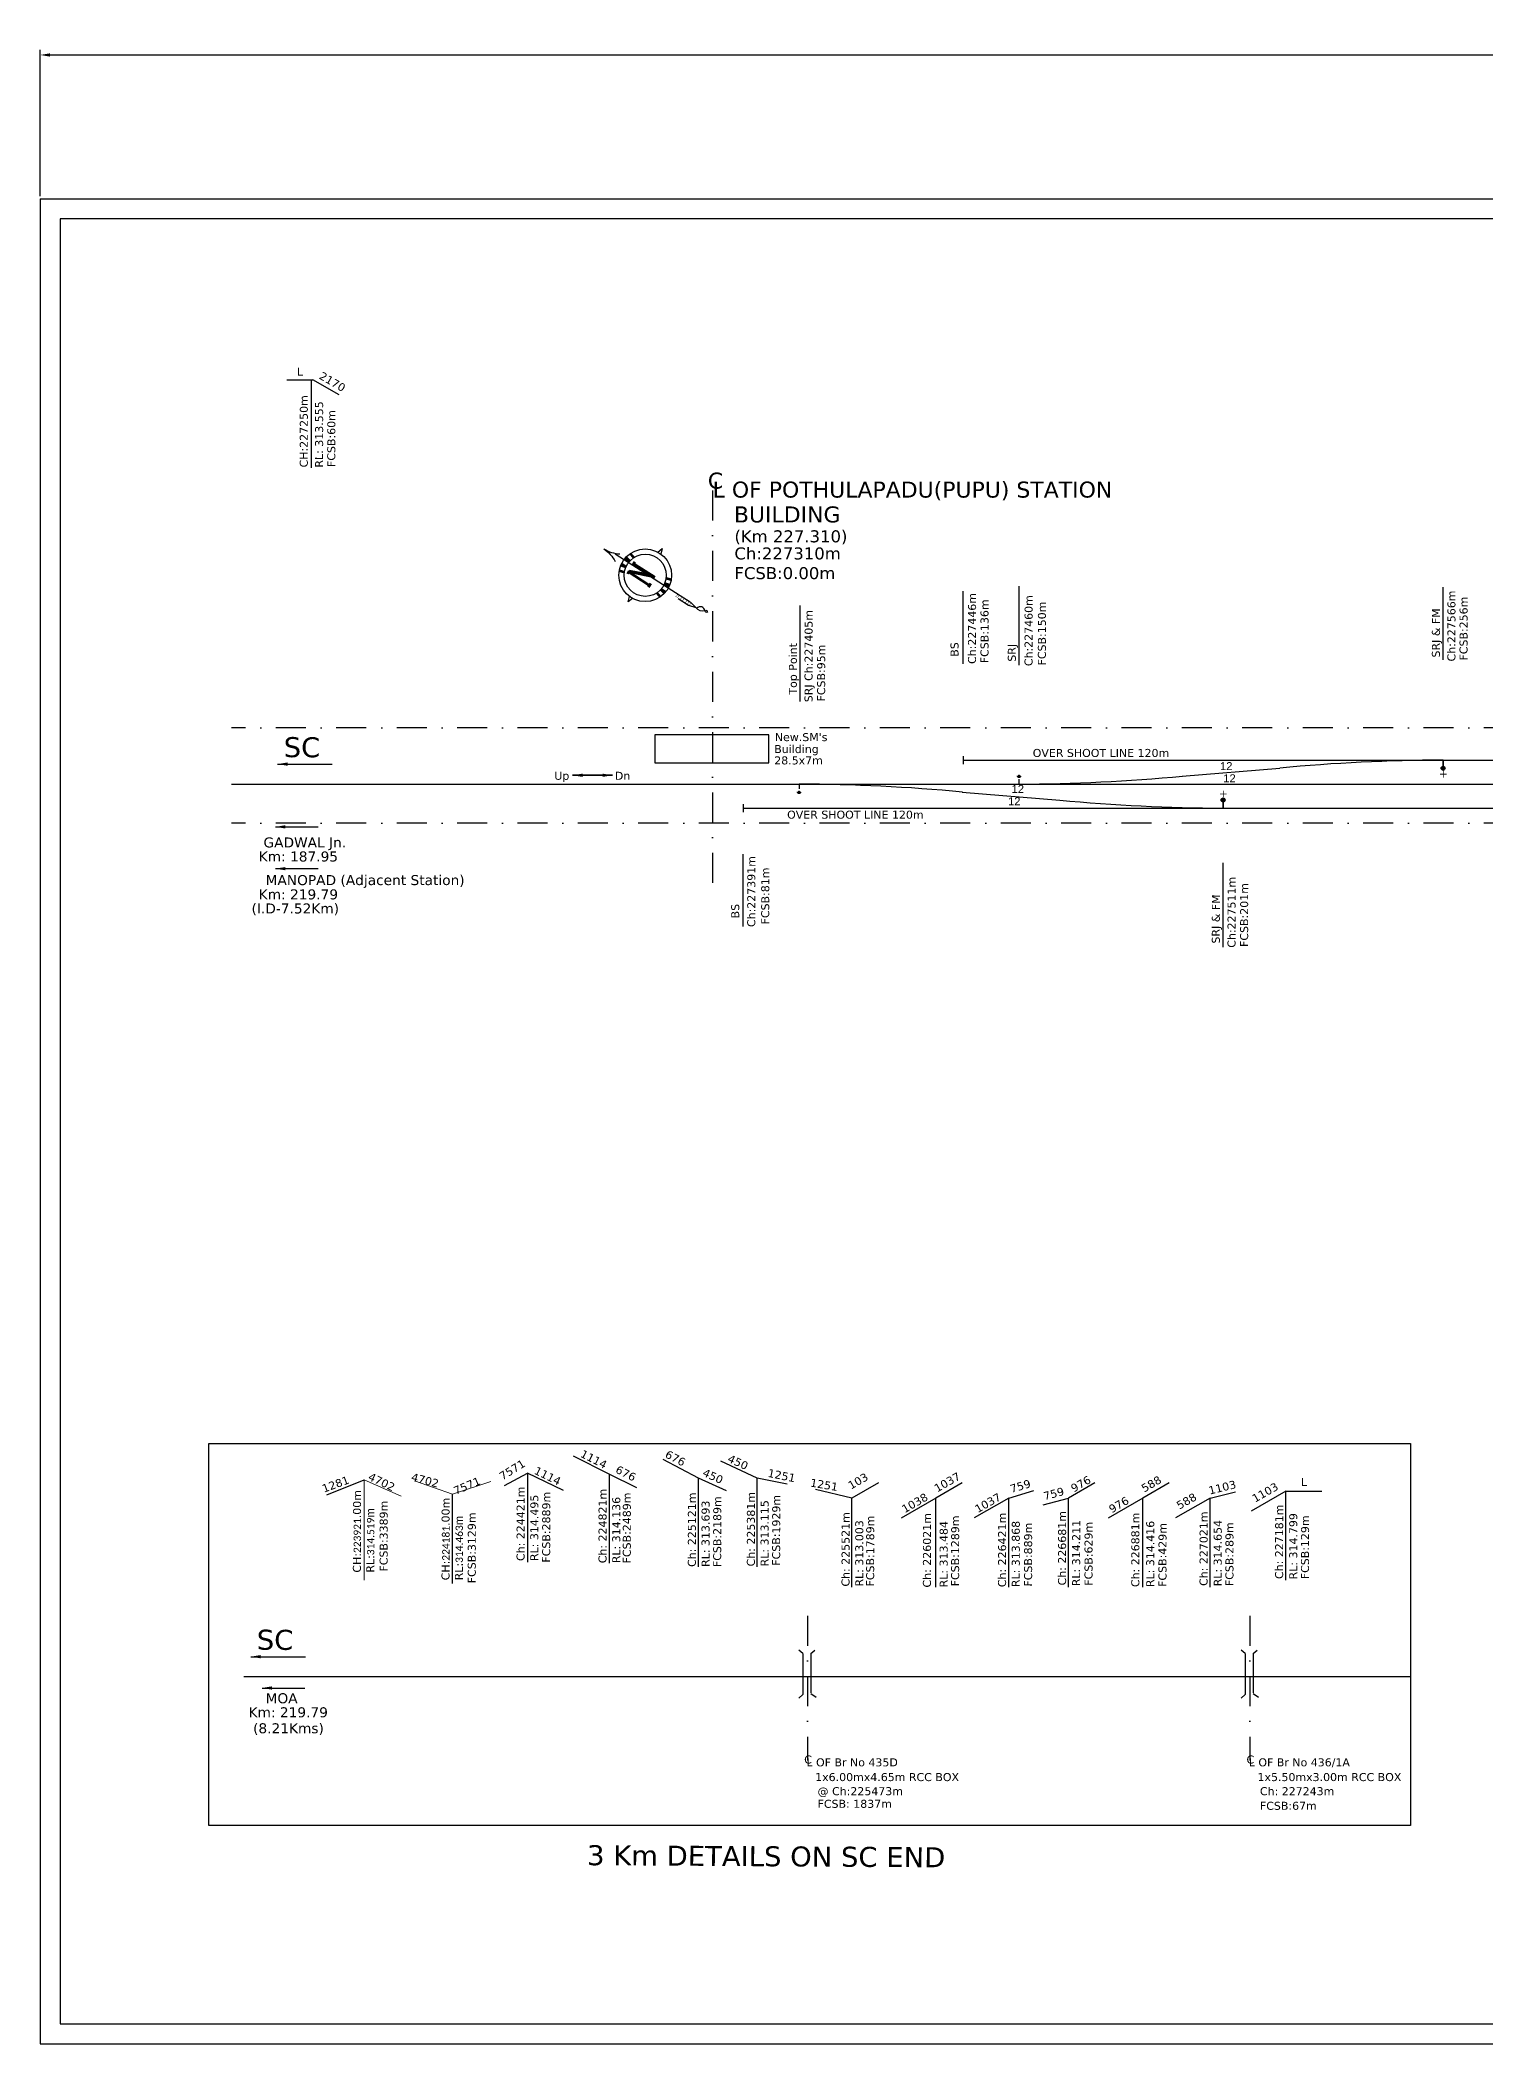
# Model space of a CAD drawing. Header units: millimetres. Extents: x 17085 to 18721, y 2217 to 2718.
# Drawn here: x 17085 to 17446, y 2217 to 2718 of the extents above; entities that cross this region are included whole.
import ezdxf
from ezdxf.enums import TextEntityAlignment as Align

# ---------------------------------------------------------------- set-up
doc = ezdxf.new("R2010")
doc.units = ezdxf.units.MM
doc.linetypes.add('ACAD_ISO03W100', pattern=[30, 12, -18])
doc.linetypes.add('DASHDOT', pattern=[1, 0.5, -0.25, 0, -0.25])
doc.layers.add('EXG.GP', color=7, linetype='Continuous', lineweight=0)
doc.styles.add('Roman', font='romant.shx', dxfattribs={"height": 2})
doc.styles.add('TEXT', font='')
doc.styles.add('V2.5', font='', dxfattribs={"height": 2.5})
doc.styles.get('TEXT').set_extended_font_data('Arial')
doc.styles.get('V2.5').set_extended_font_data('Verdana')
doc.dimstyles.new('ISO-25', dxfattribs={"dimtxt": 2.5, "dimasz": 2.5, "dimexe": 1.25, "dimexo": 0.625, "dimtad": 1, "dimtxsty": 'Standard', "dimcen": 2.5, "dimadec": 0, "dimazin": 0, "dimtfac": 1, "dimtmove": 0, "dimatfit": 3, "dimfxl": 1, "dimarcsym": 0})

# ---------------------------------------------------------------- blocks, each defined once
blk = doc.blocks.new('*D44')
at = {"color": 0, "lineweight": -2, "transparency": 16777216}
for p, q in [((17084.82, 2678.81), (17084.82, 2715.36)), ((18706.04, 2678.81), (18706.04, 2715.36)), ((17087.32, 2714.11), (18703.54, 2714.11))]:
    blk.add_line(p, q, dxfattribs=at)
at = {"color": 0, "transparency": 16777216}
for points in [[(17087.32, 2714.53), (17087.32, 2713.7), (17084.82, 2714.11)], [(18703.54, 2714.53), (18703.54, 2713.7), (18706.04, 2714.11)]]:
    blk.add_solid(points, dxfattribs=at)
at = {"layer": 'Defpoints', "color": 0, "transparency": 16777216}
for p in [(18706.04, 2714.11), (17084.82, 2678.18), (18706.04, 2678.18)]:
    blk.add_point(p, dxfattribs=at)
at = {"color": 0, "transparency": 16777216, "insert": (17895.43, 2716.2), "char_height": 2.5, "attachment_point": 5}
blk.add_mtext('1621,22', dxfattribs=at)

msp = doc.modelspace()

# ---------------------------------------------------------------- hatches: boundary and pattern name
for points in [[(17435.079, 2535.849, 1), (17436.079, 2535.849, 1)], [(17435.079, 2535.849, 1), (17436.079, 2535.849, 1)], [(17380.079, 2527.914, -1), (17381.079, 2527.914, -1)], [(17380.079, 2527.914, -1), (17381.079, 2527.914, -1)]]:
    msp.add_hatch(color=7).paths.add_polyline_path(points)
at = {"linetype": 'ACAD_ISO03W100', "ltscale": 0.1}
for points in [[(17274.204, 2529.881, -1), (17274.954, 2529.881, -1)], [(17329.204, 2533.881, 1), (17329.954, 2533.881, 1)]]:
    msp.add_hatch(color=7, dxfattribs=at).paths.add_polyline_path(points)

# ---------------------------------------------------------------- linework, layer by layer
at = {"color": 7}
for p, q in [((17084.818, 2678.181), (17084.818, 2216.993)), ((17084.818, 2678.181), (18706.042, 2678.181)), ((17089.818, 2673.181), (17089.818, 2221.993)), ((18701.042, 2673.181), (17089.818, 2673.181)), ((17146.538, 2632.933), (17153.026, 2632.933)), ((17152.678, 2610.96), (17152.678, 2632.933)), ((17159.62, 2629.127), (17153.026, 2632.933)), ((17239.284, 2589.85), (17240.363, 2590.724)), ((17240.363, 2590.724), (17240.024, 2589.378)), ((17315.579, 2561.936), (17315.579, 2580.064)), ((17329.579, 2561.582), (17329.579, 2581.373)), ((17435.579, 2562.936), (17435.579, 2581.064)), ((17274.835, 2552.483), (17274.835, 2576.549)), ((17315.579, 2538.881), (17315.579, 2536.881)), ((17315.579, 2537.881), (18408.579, 2537.881)), ((17370.362, 2533.866), (17394.728, 2535.89)), ((17435.579, 2536.349), (17435.579, 2537.881)), ((17435.579, 2537.881), (17435.579, 2536.349)), ((17132.688, 2531.881), (18475.199, 2531.881)), ((17315.362, 2529.896), (17339.728, 2527.873)), ((17260.579, 2526.881), (17260.579, 2524.881)), ((17260.579, 2525.881), (18353.579, 2525.881)), ((17380.579, 2527.414), (17380.579, 2525.881)), ((17380.579, 2525.881), (17380.579, 2527.414)), ((17260.579, 2496.267), (17260.579, 2514.395)), ((17380.579, 2491.126), (17380.579, 2512.202)), ((17200.959, 2356.525), (17206.65, 2359.642)), ((17215.644, 2355.29), (17206.656, 2359.674)), ((17206.717, 2337.412), (17206.717, 2359.645)), ((17227.133, 2359.425), (17218.194, 2363.91)), ((17233.969, 2355.995), (17227.133, 2359.425)), ((17227.193, 2337.162), (17227.193, 2359.396)), ((17249.465, 2358.435), (17240.602, 2363.067)), ((17264.098, 2358.435), (17255.022, 2362.633)), ((17187.922, 2332.083), (17187.922, 2354.409)), ((17249.465, 2336.203), (17249.465, 2358.436)), ((17256.415, 2355.243), (17249.465, 2358.435)), ((17264.098, 2336.203), (17264.098, 2358.436)), ((17271.595, 2356.916), (17264.098, 2358.435)), ((17287.764, 2353.408), (17278.666, 2355.532)), ((17294.388, 2357.233), (17287.764, 2353.408)), ((17315.361, 2357.233), (17308.737, 2353.408)), ((17327.015, 2353.408), (17333.224, 2355.292)), ((17348.483, 2357.215), (17341.889, 2353.408)), ((17367.127, 2357.233), (17360.503, 2353.408)), ((17377.369, 2353.408), (17383.665, 2354.978)), ((17396.259, 2355.131), (17387.577, 2350.168)), ((17396.259, 2332.898), (17396.259, 2355.131)), ((17396.259, 2355.131), (17405.226, 2355.131)), ((17287.764, 2331.175), (17287.764, 2353.408)), ((17308.737, 2353.408), (17300.076, 2348.408)), ((17308.737, 2334.452), (17308.737, 2353.408)), ((17308.737, 2331.175), (17308.737, 2353.408)), ((17327.015, 2353.408), (17318.333, 2348.445)), ((17327.015, 2331.175), (17327.015, 2353.408)), ((17335.63, 2351.697), (17341.889, 2353.408)), ((17341.889, 2331.175), (17341.889, 2353.408)), ((17360.503, 2353.408), (17351.842, 2348.408)), ((17360.503, 2331.175), (17360.503, 2353.408)), ((17377.369, 2353.408), (17368.688, 2348.445)), ((17377.369, 2331.175), (17377.369, 2353.408)), ((17275.521, 2314.58), (17274.512, 2315.397)), ((17275.521, 2314.58), (17275.521, 2304.365)), ((17277.521, 2314.595), (17278.518, 2315.428)), ((17277.521, 2314.595), (17277.521, 2304.707)), ((17386.103, 2314.58), (17385.094, 2315.397)), ((17386.103, 2314.58), (17386.103, 2304.365)), ((17388.103, 2314.595), (17389.1, 2315.428)), ((17388.103, 2314.595), (17388.103, 2304.707)), ((17135.791, 2308.791), (17427.428, 2308.791))]:
    msp.add_line(p, q, dxfattribs=at)
at = {"color": 7, "linetype": 'DASHDOT', "lineweight": -2, "ltscale": 15}
for p, q in [((17252.896, 2605.257), (17252.896, 2504.054)), ((17649.579, 2545.941), (17132.688, 2545.941)), ((17649.579, 2522.131), (17132.688, 2522.131))]:
    msp.add_line(p, q, dxfattribs=at)
at = {"color": 7, "linetype": 'ACAD_ISO03W100', "ltscale": 0.1}
for p, q in [((17274.579, 2531.881), (17274.579, 2529.881)), ((17329.579, 2531.881), (17329.579, 2533.881))]:
    msp.add_line(p, q, dxfattribs=at)
at = {"color": 7, "linetype": 'DASHDOT', "ltscale": 15}
for p, q in [((17276.701, 2323.98), (17276.701, 2287.833)), ((17387.283, 2323.98), (17387.283, 2287.833))]:
    msp.add_line(p, q, dxfattribs=at)
at = {"color": 7, "lineweight": -2}
for p, q in [((17275.521, 2304.365), (17274.532, 2303.449)), ((17277.521, 2304.562), (17278.861, 2303.623)), ((17386.103, 2304.365), (17385.115, 2303.449)), ((17388.103, 2304.562), (17389.443, 2303.623))]:
    msp.add_line(p, q, dxfattribs=at)
for p, q in [((17089.818, 2221.993), (18701.042, 2221.993)), ((17084.818, 2216.993), (18706.042, 2216.993))]:
    msp.add_line(p, q)
at = {"color": 7}
for points in [[(17225.753, 2590.676, 0.1272709), (17229.797, 2589.407, 0.1272709)], [(17225.753, 2590.676, -0.1272709), (17228.607, 2587.543, -0.1272709)], [(17248.727, 2576.013, 0.3086793), (17251.043, 2575.283, -0.5542135), (17251.657, 2574.823, -0.6044692), (17251.047, 2575.212, 0.6054103), (17249.03, 2575.854, 0.6054103)]]:
    msp.add_lwpolyline(points, format="xyb", dxfattribs=at)
for points in [[(17228.58, 2589.394), (17244.859, 2579.005)], [(17232.94, 2578.279), (17231.862, 2577.405), (17232.201, 2578.751)], [(17244.362, 2578.227), (17246.886, 2576.616)], [(17244.859, 2579.005), (17247.383, 2577.394)], [(17246.936, 2576.613), (17248.727, 2576.013), (17247.429, 2577.386)]]:
    msp.add_lwpolyline(points, dxfattribs=at)
at = {"color": 7, "const_width": 0.105}
for points in [[(17243.63, 2578.723, 0.4658251), (17244.123, 2579.495, 0.4658251)], [(17243.991, 2578.493, 0.4658251), (17244.484, 2579.265, 0.4658251)], [(17244.674, 2578.057, 0.4658251), (17245.167, 2578.829, 0.4658251)], [(17245.248, 2577.69, 0.4658251), (17245.741, 2578.463, 0.4658251)], [(17245.931, 2577.254, 0.4658251), (17246.424, 2578.027, 0.4658251)], [(17246.434, 2576.933, 0.4658251), (17246.927, 2577.706, 0.4658251)], [(17246.938, 2576.612, 0.4658251), (17247.431, 2577.384, 0.4658251)]]:
    msp.add_lwpolyline(points, format="xyb", dxfattribs=at)
at = {"color": 7}
for points in [[(17267.026, 2544.212), (17238.526, 2544.212), (17238.526, 2537.212), (17267.026, 2537.212)], [(17127.025, 2367.033), (17427.428, 2367.033), (17427.428, 2271.623), (17127.025, 2271.623)]]:
    msp.add_lwpolyline(points, close=True, dxfattribs=at)
at = {"color": 7, "flags": 128}
msp.add_lwpolyline([(17156.486, 2354.207), (17165.844, 2358.005)], dxfattribs=at)
at = {"color": 7}
for centre, radius in [((17236.112, 2584.065), 6.584), ((17236.112, 2584.065), 5.267), ((17435.579, 2535.849), 0.5), ((17435.579, 2535.849), 0.5), ((17380.579, 2527.914), 0.5), ((17380.579, 2527.914), 0.5)]:
    msp.add_circle(centre, radius, dxfattribs=at)
at = {"color": 7, "linetype": 'ACAD_ISO03W100', "ltscale": 0.1}
for centre in [(17274.579, 2529.881), (17329.579, 2533.881)]:
    msp.add_circle(centre, 0.375, dxfattribs=at)
at = {"color": 7}
for centre, start, end in [((17437.438, 2079.765), 90.23251, 95.34942), ((17272.72, 2073.765), 84.65058, 89.76749), ((17327.72, 2989.998), 270.23251, 275.34942), ((17382.438, 2983.998), 264.65058, 269.76749)]:
    msp.add_arc(centre, 458.12, start, end, dxfattribs=at)
for points in [[(17232.622, 2589.664), (17232.136, 2589.286), (17233.51, 2588.67), (17232.986, 2588.292)], [(17229.585, 2584.905), (17229.723, 2585.505), (17230.86, 2584.518), (17230.982, 2585.152)], [(17229.919, 2586.258), (17230.332, 2587.183), (17231.161, 2585.821), (17231.488, 2586.445)], [(17231.535, 2588.791), (17230.871, 2588.026), (17232.455, 2587.848), (17232.027, 2587.289)], [(17239.623, 2578.498), (17240.109, 2578.876), (17238.736, 2579.492), (17239.259, 2579.87)], [(17240.71, 2579.371), (17241.375, 2580.136), (17239.791, 2580.314), (17240.219, 2580.873)], [(17242.327, 2581.904), (17241.913, 2580.979), (17241.084, 2582.341), (17240.757, 2581.717)], [(17242.66, 2583.257), (17242.523, 2582.657), (17241.386, 2583.644), (17241.263, 2583.01)]]:
    msp.add_solid(points, dxfattribs=at)
at = {"layer": 'EXG.GP', "color": 7}
msp.add_line((17165.844, 2332.926), (17165.844, 2358.005), dxfattribs=at)
at = {"layer": 'EXG.GP', "flags": 128}
for points in [[(17165.844, 2358.005), (17175.066, 2353.888)], [(17178.395, 2357.759), (17187.922, 2354.409)], [(17187.922, 2354.409), (17197.509, 2357.587)]]:
    msp.add_lwpolyline(points, dxfattribs=at)

# ---------------------------------------------------------------- texts
at = {"color": 7, "style": 'V2.5'}
for s, rotation, p in [('L', 359.93968, (17149.008, 2633.983)), ('2170', 329.93968, (17154.395, 2633.321)), ('CH:227250m', 89.93968, (17151.735, 2611.02)), ('RL: 313.555', 89.93968, (17155.564, 2610.974)), ('FCSB:60m', 89.93968, (17158.617, 2611.127)), ('Ch:227446m', 89.93968, (17318.796, 2561.907)), ('Ch:227566m', 89.93968, (17438.642, 2562.521)), ('SRJ Ch:227405m', 89.93968, (17277.929, 2552.331)), ('FCSB:136m', 89.93968, (17321.92, 2562.084)), (' Ch:227460m', 89.93968, (17332.933, 2560.484)), ('FCSB:150m ', 89.93968, (17336.269, 2561.531)), (' SRJ & FM ', 89.93968, (17434.769, 2562.636)), ('FCSB:256m ', 89.93968, (17441.682, 2562.765)), ('  Top Point', 89.93968, (17274.007, 2552.497)), ('FCSB:95m', 89.93968, (17281.08, 2552.527)), ('  BS', 89.93968, (17314.422, 2561.953)), (' SRJ', 89.93968, (17328.751, 2561.596)), ('Ch:227391m', 89.93968, (17263.613, 2496.145)), ('FCSB:81m ', 89.93968, (17267.101, 2496.807)), ('Ch:227511m', 89.93968, (17383.674, 2490.974)), ('FCSB:201m ', 89.93968, (17386.825, 2491.171)), ('  BS', 89.93968, (17259.602, 2496.557)), (' SRJ & FM', 89.93968, (17379.751, 2491.14)), ('1114', 333.29482, (17219.677, 2363.821)), ('676', 332.34624, (17240.874, 2363.722)), ('450', 335.11859, (17256.507, 2362.592)), ('7571', 31.75296, (17200.403, 2357.824)), ('1114 ', 333.93476, (17208.14, 2359.603)), ('676', 333.29482, (17228.477, 2359.892)), ('450', 335.27071, (17250.25, 2359.081)), ('1251', 348.48255, (17266.59, 2358.767)), ('103', 29.93968, (17287.536, 2355.508)), ('1037', 29.93968, (17309.085, 2354.788)), ('Ch: 224421m', 89.93968, (17205.943, 2337.69)), ('RL: 314.495', 89.93968, (17209.363, 2337.69)), ('FCSB:2889m', 89.93968, (17212.341, 2337.294)), ('Ch: 224821m', 89.93968, (17226.428, 2337.138)), ('FCSB:2489m', 89.93968, (17232.49, 2337.103)), ('Ch: 225121m', 89.93968, (17248.76, 2336.21)), ('Ch: 225381m', 89.93968, (17263.518, 2336.342)), ('FCSB:1929m', 89.93968, (17269.832, 2336.517)), ('1251', 350.49053, (17277.24, 2356.327)), ('1038', 29.93968, (17300.965, 2349.598)), ('1037', 29.69613, (17319.227, 2349.631)), ('759', 16.81688, (17327.663, 2354.696)), ('759', 15.22672, (17335.957, 2352.875)), ('976', 29.93968, (17343.218, 2354.788)), ('588', 29.93968, (17360.851, 2354.788)), ('588', 29.69613, (17369.645, 2350.516)), ('1103', 13.94481, (17377.22, 2354.284)), ('1103', 29.69613, (17388.534, 2352.239)), ('L', 359.93968, (17399.999, 2356.438)), ('FCSB:3389m', 89.93968, (17171.7, 2335.06)), ('FCSB:3129m', 89.93968, (17193.728, 2332.131)), ('RL: 314.136', 89.93968, (17229.849, 2337.138)), ('RL: 313.693', 89.93968, (17252.181, 2336.21)), ('FCSB:2189m', 89.93968, (17255.094, 2336.175)), ('RL: 313.115', 89.93968, (17266.938, 2336.342)), ('Ch: 225521m', 89.93968, (17287.184, 2331.305)), ('Ch: 226021m', 89.93968, (17307.532, 2331.067)), ('Ch: 226421m', 89.93968, (17326.309, 2331.153)), ('Ch: 226681m', 89.93968, (17341.309, 2331.586)), ('976', 29.93968, (17352.731, 2349.598)), ('Ch: 226881m', 89.93968, (17359.621, 2331.176)), ('Ch: 227021m', 89.93968, (17376.688, 2331.468)), ('Ch: 227181m', 89.93968, (17395.577, 2333.191)), ('RL: 314.799', 89.93968, (17399.099, 2333.09)), ('RL: 313.003', 89.93968, (17290.604, 2331.305)), ('FCSB:1789m', 89.93968, (17293.334, 2331.332)), ('RL: 313.484', 89.93968, (17311.701, 2331.101)), ('FCSB:1289m', 89.93968, (17314.572, 2331.367)), ('RL: 313.868', 89.93968, (17329.73, 2331.153)), ('FCSB:889m', 89.93968, (17332.816, 2331.302)), ('RL: 314.211', 89.93968, (17344.829, 2331.386)), ('FCSB:629m', 89.93968, (17347.924, 2331.525)), ('RL: 314.416', 89.93968, (17363.343, 2331.176)), ('FCSB:429m', 89.93968, (17366.41, 2331.222)), ('RL: 314.654', 89.93968, (17380.209, 2331.367)), ('FCSB:289m', 89.93968, (17383.15, 2331.419)), ('FCSB:129m', 89.93968, (17402.039, 2333.142))]:
    msp.add_text(s, height=2, rotation=rotation, dxfattribs=at).set_placement(p)
at = {"color": 7, "lineweight": -2, "style": 'V2.5'}
for s, height, p in [('C', 4, (17251.752, 2605.728)), ('L OF POTHULAPADU(PUPU) STATION ', 4, (17252.967, 2603.485)), ('BUILDING', 4, (17258.271, 2597.279)), ('(Km 227.310)', 3, (17258.409, 2592.304)), ('Ch:227310m', 3, (17258.409, 2588.027)), ('FCSB:0.00m', 3, (17258.409, 2583.103)), ('Km: 187.95', 2.5, (17139.479, 2512.532)), ('GADWAL Jn.', 2.5, (17140.674, 2516.039)), ('MANOPAD (Adjacent Station)', 2.5, (17141.202, 2506.636)), ('Km: 219.79', 2.5, (17139.479, 2503.064)), ('(I.D-7.52Km)', 2.5, (17137.68, 2499.542)), ('MOA', 2.5, (17141.199, 2302.139)), ('Km: 219.79', 2.5, (17136.94, 2298.632)), ('(8.21Kms)', 2.5, (17138.073, 2294.64))]:
    msp.add_text(s, height=height, dxfattribs=at).set_placement(p)
at = {"color": 7, "style": 'Roman'}
msp.add_text('N', height=6.252, rotation=57.45311, dxfattribs=at).set_placement((17236.722, 2580.81), (17238.964, 2584.323), align=Align.ALIGNED)
at = {"color": 7, "style": 'V2.5'}
for s, p in [(" New.SM's ", (17267.643, 2542.618)), ('Building', (17268.357, 2539.636)), (' OVER SHOOT LINE 120m', (17332.111, 2538.66)), ('Up', (17213.374, 2532.95)), ('Dn', (17228.52, 2532.95)), ('28.5x7m', (17268.357, 2536.797)), ('+', (17434.476, 2533.491)), (' OVER SHOOT LINE 120m', (17270.705, 2523.236)), ('@ Ch:225473m', (17279.199, 2279.162)), ('Ch: 227243m', (17389.781, 2279.162)), ('FCSB: 1837m', (17279.199, 2276.009)), ('FCSB:67m', (17389.781, 2275.512))]:
    msp.add_text(s, height=2, dxfattribs=at).set_placement(p)
at = {"color": 7, "lineweight": -2, "ltscale": 2, "style": 'V2.5'}
for s, p in [('SC', (17145.708, 2538.625)), ('SC', (17138.981, 2315.535)), ('3 Km DETAILS ON SC END ', (17221.552, 2261.675))]:
    msp.add_text(s, height=5, rotation=359.64975, dxfattribs=at).set_placement(p)
at = {"color": 7, "style": 'TEXT'}
for p in [(17381.353, 2536.386), (17382.169, 2533.343), (17329.257, 2530.687), (17328.364, 2527.586)]:
    msp.add_text('12', height=2, dxfattribs=at).set_placement(p, align=Align.MIDDLE)
at = {"color": 7, "style": 'V2.5', "text_generation_flag": 2}
msp.add_text('+', height=2, rotation=180, dxfattribs=at).set_placement((17379.476, 2530.271))
at = {"color": 7, "lineweight": -2, "style": 'V2.5'}
for s, p in [('C', (17275.844, 2287.075)), ('C', (17386.426, 2287.075)), ('L OF Br No 435D', (17276.409, 2286.372)), ('1x6.00mx4.65m RCC BOX', (17278.595, 2282.691)), ('L OF Br No 436/1A', (17386.991, 2286.372)), ('1x5.50mx3.00m RCC BOX', (17389.177, 2282.691))]:
    msp.add_text(s, height=2, rotation=360, dxfattribs=at).set_placement(p)
at = {"color": 7, "char_height": 2, "width": 17.50057, "attachment_point": 7, "line_spacing_factor": 0.8, "style": 'V2.5'}
for s, insert, rotation in [('4702', (17166.624, 2358.043), 334.42321), ('4702', (17177.428, 2357.782), 345.1014), ('1281', (17155.768, 2354.712), 20.21823), ('7571', (17188.744, 2354.176), 23.18926)]:
    msp.add_mtext(s, dxfattribs=dict(at, insert=insert, rotation=rotation))
at = {"color": 7, "char_height": 2, "attachment_point": 1, "rotation": 89.93968, "style": 'V2.5'}
for s, insert in [('CH:{\\fCalibri|b0|i0|c0|p34;\\H0.91667x;223921}.00m\\P{\\C7;R\\C0;L:\\fCalibri|b0|i0|c0|p34;\\H0.91667x;\\C256;314.519\\fArial|b0|i0|c0|p39;\\H1.09091x;\\C0;m}', (17163.027, 2334.789)), ('CH:{\\fCalibri|b0|i0|c0|p34;\\H0.91667x;224181}.00m\\P{\\C7;R\\C0;L:\\fCalibri|b0|i0|c0|p34;\\H0.91667x;\\C256;314.463\\fArial|b0|i0|c0|p39;\\H1.09091x;\\C0;m}', (17185.177, 2332.871))]:
    msp.add_mtext(s, dxfattribs=dict(at, insert=insert))

# ---------------------------------------------------------------- dimensions: what is measured, and where the dimension line sits
at = {"color": 7}
dim = msp.add_linear_dim(base=(18706.042, 2714.112), p1=(17084.818, 2678.181), p2=(18706.042, 2678.181), dimstyle='ISO-25', dxfattribs=at)
dim.commit()
dim.dimension.update_dxf_attribs({"geometry": '*D44', "text_midpoint": (17895.43, 2716.195)})

# ---------------------------------------------------------------- leaders
at = {"color": 7, "ltscale": 2}
for points in [[(17144.216, 2536.869), (17157.883, 2536.869)], [(17137.49, 2313.779), (17151.156, 2313.779)]]:
    msp.add_leader(points, dimstyle='ISO-25', override={"dimgap": 0.625, "dimtad": 0}, dxfattribs=at)
at = {"color": 7}
for points, override in [([(17217.928, 2534.079), (17227.928, 2534.079)], {"dimasz": 2.5, "dimgap": 0.625, "dimtad": 0}), ([(17227.928, 2534.079), (17217.928, 2534.079)], {"dimasz": 2.5, "dimgap": 0.625, "dimtad": 0}), ([(17143.655, 2521.184), (17154.367, 2521.184)], {"dimgap": 0.625, "dimtad": 0}), ([(17143.655, 2510.738), (17154.367, 2510.738)], {"dimgap": 0.625, "dimtad": 0}), ([(17140.301, 2305.951), (17151.014, 2305.951)], {"dimgap": 0.625, "dimtad": 0})]:
    msp.add_leader(points, dimstyle='ISO-25', override=override, dxfattribs=at)

doc.saveas('drawing.dxf')
